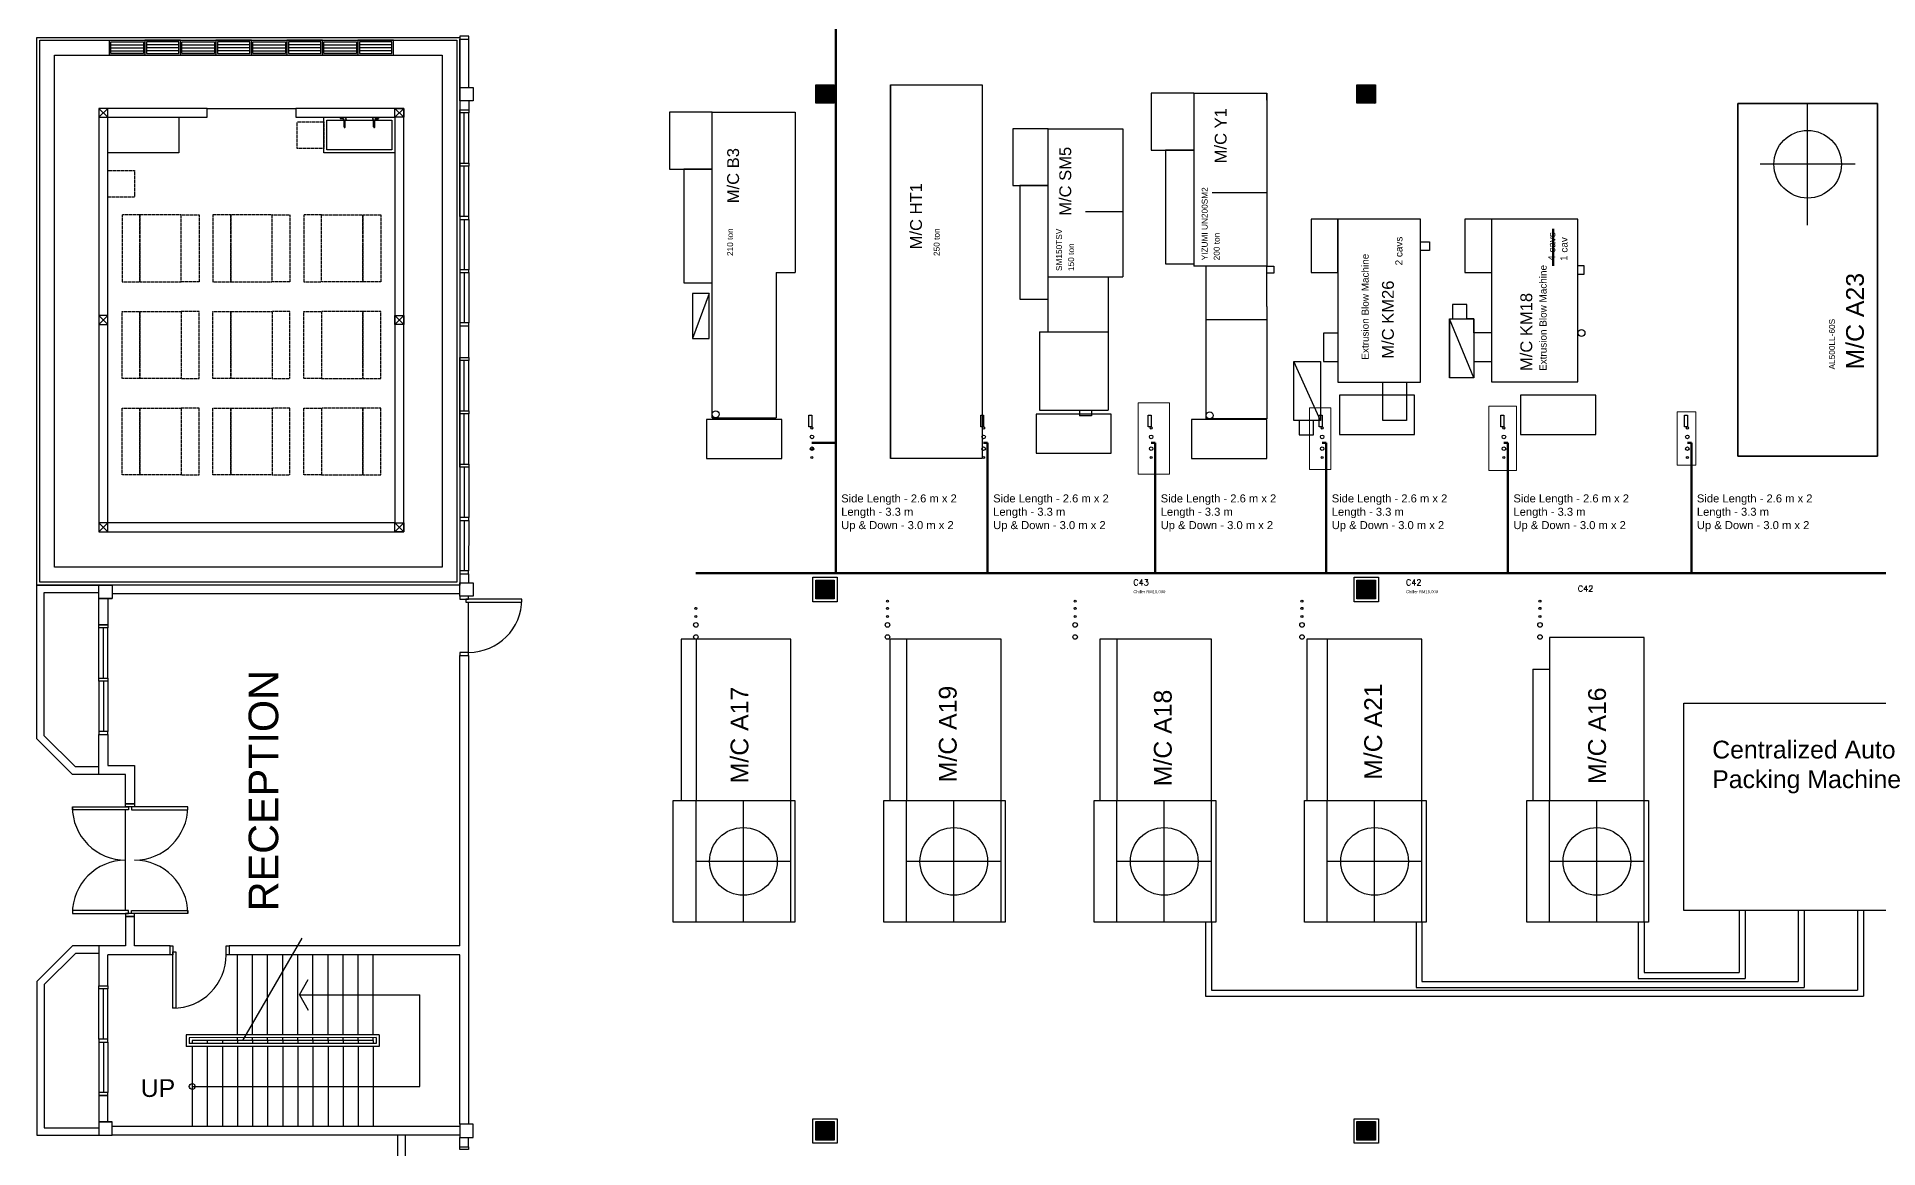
# Model space of a CAD drawing. Header units: millimetres. Extents: x -1052 to 3351, y 0 to 2015.
# Drawn here: x -779.2 to -319, y 1323.3 to 1600.9 of the extents above; entities that cross this region are included whole.
import ezdxf

# ---------------------------------------------------------------- set-up
doc = ezdxf.new("R2010")
doc.units = ezdxf.units.MM
doc.linetypes.add('HIDDEN', pattern=[0.375, 0.25, -0.125])
for name, color, linetype in [('11', 7, 'Continuous'), ('4', 9, 'Continuous'), ('5', 7, 'Continuous'), ('BOMBA', 10, 'Continuous'), ('COLUMN', 3, 'Continuous'), ('Glass', 9, 'Continuous'), ('Machine', 7, 'Continuous'), ('New Renovation', 7, 'Continuous'), ('TITLE', 7, 'Continuous'), ('WALL', 2, 'Continuous')]:
    doc.layers.add(name, color=color, linetype=linetype)
for name, color, linetype, lineweight in [('AM_0', 7, 'Continuous', 25), ('AM_6', 2, 'Continuous', 35), ('AM_8', 7, 'Continuous', 15), ('Layer 100', 2, 'Continuous', 100), ('Layer1', 50, 'Continuous', 25)]:
    doc.layers.add(name, color=color, linetype=linetype, lineweight=lineweight)
doc.styles.add('ROMANS', font='romans.shx')
doc.styles.get("Standard").update_dxf_attribs({"font": 'arial.ttf'})
pattern_1 = [(45, (-1475.29984, 7363.2448), (-0.1359721316, 0.1359721316), [])]
pattern_2 = [(45, (-1340.04346, 7363.24085), (-0.1359721316, 0.1359721316), [])]
pattern_3 = [(45, (-1340.03951, 7498.49723), (-0.1359721316, 0.1359721316), [])]
pattern_4 = [(45, (-1475.2959, 7498.50118), (-0.1359721316, 0.1359721316), [])]
pattern_5 = [(45, (-1475.29492, 7622.27925), (-0.1359721316, 0.1359721316), [])]
pattern_6 = [(45, (-1340.03854, 7622.2753), (-0.1359721316, 0.1359721316), [])]

# ---------------------------------------------------------------- blocks, each defined once
blk = doc.blocks.new('A$C40982C32')
at = {"layer": 'New Renovation'}
for p, q in [((125, 6000), (125, 5450)), ((175, 6000), (175, 5450)), ((225, 6000), (225, 5450)), ((1200, 6200), (1350, 6050)), ((1350, 6200), (1200, 6050)), ((4700, 6200), (4850, 6050)), ((4850, 6200), (4700, 6050)), ((8200, 6200), (8350, 6050)), ((8350, 6200), (8200, 6050)), ((1372, 5725), (1372, 5773)), ((1372, 5773), (1378, 5773)), ((1378, 5725), (1378, 5773)), ((1513, 5710), (1398, 5710)), ((1513, 5690), (1398, 5690)), ((125, 4850), (125, 5400)), ((175, 4850), (175, 5400)), ((225, 4850), (225, 5400)), ((1372, 5175), (1372, 5127)), ((1372, 5127), (1378, 5127)), ((1378, 5175), (1378, 5127)), ((1513, 5210), (1398, 5210)), ((1513, 5190), (1398, 5190)), ((125, 4800), (125, 4250)), ((175, 4800), (175, 4250)), ((225, 4800), (225, 4250)), ((1200, 2875), (1200, 4375)), ((125, 3650), (125, 4200)), ((175, 3650), (175, 4200)), ((225, 3650), (225, 4200)), ((125, 3600), (125, 3050)), ((175, 3600), (175, 3050)), ((225, 3600), (225, 3050)), ((125, 2450), (125, 3000)), ((175, 2450), (175, 3000)), ((225, 2450), (225, 3000)), ((125, 2400), (125, 1850)), ((175, 2400), (175, 1850)), ((225, 2400), (225, 1850)), ((125, 1250), (125, 1800)), ((175, 1250), (175, 1800)), ((225, 1250), (225, 1800)), ((1200, 1050), (1350, 1200)), ((1350, 1050), (1200, 1200)), ((4700, 1050), (4850, 1200)), ((4850, 1050), (4700, 1200)), ((8200, 1050), (8350, 1200)), ((8350, 1050), (8200, 1200))]:
    blk.add_line(p, q, dxfattribs=at)
for points in [[(9250, 0), (0, 0), (0, 7146), (9250, 7146)], [(9200, 50), (50, 50), (50, 7096), (9200, 7096)], [(8950, 300), (300, 300), (300, 6846), (8950, 6846)], [(50, 5425), (300, 5425), (300, 6025), (50, 6025)], [(75, 5450), (275, 5450), (275, 6000), (75, 6000)], [(1200, 6200), (1350, 6200), (1350, 6050), (1200, 6050)], [(1350, 2875), (1200, 2875), (1200, 1050), (8350, 1050), (8350, 6200), (1200, 6200), (1200, 4375), (1350, 4375), (1350, 6050), (8200, 6050), (8200, 1200), (1350, 1200)], [(1350, 6050), (1950, 6050), (1950, 4850), (1350, 4850)], [(1400, 6000), (1900, 6000), (1900, 4900), (1400, 4900)], [(4700, 6200), (4850, 6200), (4850, 6050), (4700, 6050)], [(8200, 6200), (8350, 6200), (8350, 6050), (8200, 6050)], [(50, 5425), (300, 5425), (300, 4825), (50, 4825)], [(75, 5400), (275, 5400), (275, 4850), (75, 4850)], [(50, 4225), (300, 4225), (300, 4825), (50, 4825)], [(75, 4250), (275, 4250), (275, 4800), (75, 4800)], [(50, 4225), (300, 4225), (300, 3625), (50, 3625)], [(75, 4200), (275, 4200), (275, 3650), (75, 3650)], [(50, 3025), (300, 3025), (300, 3625), (50, 3625)], [(75, 3050), (275, 3050), (275, 3600), (75, 3600)], [(50, 3025), (300, 3025), (300, 2425), (50, 2425)], [(75, 3000), (275, 3000), (275, 2450), (75, 2450)], [(50, 1825), (300, 1825), (300, 2425), (50, 2425)], [(75, 1850), (275, 1850), (275, 2400), (75, 2400)], [(1350, 2400), (1950, 2400), (1950, 1200), (1350, 1200)], [(50, 1825), (300, 1825), (300, 1225), (50, 1225)], [(75, 1800), (275, 1800), (275, 1250), (75, 1250)], [(1200, 1050), (1350, 1050), (1350, 1200), (1200, 1200)], [(4700, 1050), (4850, 1050), (4850, 1200), (4700, 1200)], [(8200, 1050), (8350, 1050), (8350, 1200), (8200, 1200)]]:
    blk.add_lwpolyline(points, close=True, dxfattribs=at)
at = {"layer": 'New Renovation', "linetype": 'HIDDEN', "ltscale": 2}
for points in [[(3000, 5810), (4130, 5810), (4130, 5510), (3000, 5510)], [(5760, 5810), (4630, 5810), (4630, 5510), (5760, 5510)], [(7390, 5810), (6260, 5810), (6260, 5510), (7390, 5510)], [(3000, 4810), (3000, 5510), (4130, 5510), (4130, 4810)], [(5760, 4810), (5760, 5510), (4630, 5510), (4630, 4810)], [(7390, 4810), (7390, 5510), (6260, 5510), (6260, 4810)], [(1425, 4850), (1875, 4850), (1875, 4400), (1425, 4400)], [(3000, 4510), (4130, 4510), (4130, 4810), (3000, 4810)], [(5760, 4510), (4630, 4510), (4630, 4810), (5760, 4810)], [(7390, 4510), (6260, 4510), (6260, 4810), (7390, 4810)], [(3000, 4275), (4130, 4275), (4130, 3975), (3000, 3975)], [(5760, 4275), (4630, 4275), (4630, 3975), (5760, 3975)], [(7390, 4275), (6260, 4275), (6260, 3975), (7390, 3975)], [(3000, 3975), (3000, 3275), (4130, 3275), (4130, 3975)], [(5760, 3975), (5760, 3275), (4630, 3275), (4630, 3975)], [(7390, 3975), (7390, 3275), (6260, 3275), (6260, 3975)], [(3000, 2975), (4130, 2975), (4130, 3275), (3000, 3275)], [(5760, 2975), (4630, 2975), (4630, 3275), (5760, 3275)], [(7390, 2975), (6260, 2975), (6260, 3275), (7390, 3275)], [(3000, 2740), (4130, 2740), (4130, 2440), (3000, 2440)], [(5760, 2740), (4630, 2740), (4630, 2440), (5760, 2440)], [(7390, 2740), (6260, 2740), (6260, 2440), (7390, 2440)], [(3000, 2440), (3000, 1740), (4130, 1740), (4130, 2440)], [(5760, 2440), (5760, 1740), (4630, 1740), (4630, 2440)], [(7390, 2440), (7390, 1740), (6260, 1740), (6260, 2440)], [(2250, 1650), (2700, 1650), (2700, 1200), (2250, 1200)], [(3000, 1440), (4130, 1440), (4130, 1740), (3000, 1740)], [(5760, 1440), (4630, 1440), (4630, 1740), (5760, 1740)], [(7390, 1440), (6260, 1440), (6260, 1740), (7390, 1740)]]:
    blk.add_lwpolyline(points, close=True, dxfattribs=at)
at = {"layer": 'New Renovation'}
for centre in [(1375, 5700), (1375, 5200)]:
    blk.add_circle(centre, 25, dxfattribs=at)
for centre in [(1513, 5700), (1513, 5200)]:
    blk.add_arc(centre, 10, 270, 90, dxfattribs=at)

msp = doc.modelspace()

# ---------------------------------------------------------------- hatches: boundary and pattern name
h = msp.add_hatch()
h.set_pattern_fill('_U', color=0, scale=0.192294, angle=45, style=0, pattern_type=0)
h.set_pattern_definition(pattern_5)
h.paths.add_polyline_path([(-579.8765, 1588.9416), (-584.5021, 1588.9416), (-584.5021, 1584.316), (-579.8765, 1584.316)])
h = msp.add_hatch()
h.set_pattern_fill('_U', color=0, scale=0.192294, angle=45, style=0, pattern_type=0)
h.set_pattern_definition(pattern_5)
h.paths.add_polyline_path([(-579.8765, 1588.9416), (-584.5021, 1588.9416), (-584.5021, 1584.316), (-579.8765, 1584.316)])
h = msp.add_hatch()
h.set_pattern_fill('_U', color=0, scale=0.192294, angle=45, style=0, pattern_type=0)
h.set_pattern_definition(pattern_6)
h.paths.add_polyline_path([(-444.6202, 1588.9376), (-449.2457, 1588.9376), (-449.2457, 1584.3121), (-444.6202, 1584.3121)])
h = msp.add_hatch()
h.set_pattern_fill('_U', color=0, scale=0.192294, angle=45, style=0, pattern_type=0)
h.set_pattern_definition(pattern_6)
h.paths.add_polyline_path([(-444.6202, 1588.9376), (-449.2457, 1588.9376), (-449.2457, 1584.3121), (-444.6202, 1584.3121)])
h = msp.add_hatch()
h.set_pattern_fill('_U', color=0, scale=0.192294, angle=45, style=0, pattern_type=0)
h.set_pattern_definition(pattern_4)
h.paths.add_polyline_path([(-579.8775, 1465.1635), (-584.503, 1465.1635), (-584.503, 1460.538), (-579.8775, 1460.538)])
h = msp.add_hatch()
h.set_pattern_fill('_U', color=0, scale=0.192294, angle=45, style=0, pattern_type=0)
h.set_pattern_definition(pattern_4)
h.paths.add_polyline_path([(-579.8775, 1465.1635), (-584.503, 1465.1635), (-584.503, 1460.538), (-579.8775, 1460.538)])
h = msp.add_hatch()
h.set_pattern_fill('_U', color=0, scale=0.192294, angle=45, style=0, pattern_type=0)
h.set_pattern_definition(pattern_3)
h.paths.add_polyline_path([(-444.6211, 1465.1595), (-449.2466, 1465.1595), (-449.2466, 1460.534), (-444.6211, 1460.534)])
h = msp.add_hatch()
h.set_pattern_fill('_U', color=0, scale=0.192294, angle=45, style=0, pattern_type=0)
h.set_pattern_definition(pattern_3)
h.paths.add_polyline_path([(-444.6211, 1465.1595), (-449.2466, 1465.1595), (-449.2466, 1460.534), (-444.6211, 1460.534)])
h = msp.add_hatch()
h.set_pattern_fill('_U', color=0, scale=0.192294, angle=45, style=0, pattern_type=0)
h.set_pattern_definition(pattern_1)
h.paths.add_polyline_path([(-579.8815, 1329.9071), (-584.507, 1329.9071), (-584.507, 1325.2816), (-579.8815, 1325.2816)])
h = msp.add_hatch()
h.set_pattern_fill('_U', color=0, scale=0.192294, angle=45, style=0, pattern_type=0)
h.set_pattern_definition(pattern_1)
h.paths.add_polyline_path([(-579.8815, 1329.9071), (-584.507, 1329.9071), (-584.507, 1325.2816), (-579.8815, 1325.2816)])
h = msp.add_hatch()
h.set_pattern_fill('_U', color=0, scale=0.192294, angle=45, style=0, pattern_type=0)
h.set_pattern_definition(pattern_2)
h.paths.add_polyline_path([(-444.6251, 1329.9032), (-449.2506, 1329.9032), (-449.2506, 1325.2776), (-444.6251, 1325.2776)])
h = msp.add_hatch()
h.set_pattern_fill('_U', color=0, scale=0.192294, angle=45, style=0, pattern_type=0)
h.set_pattern_definition(pattern_2)
h.paths.add_polyline_path([(-444.6251, 1329.9032), (-449.2506, 1329.9032), (-449.2506, 1325.2776), (-444.6251, 1325.2776)])

# ---------------------------------------------------------------- linework, layer by layer
at = {"color": 0}
for p, q in [((-490.0068, 1586.8306), (-500.6569, 1586.8306)), ((-500.6569, 1586.8306), (-500.6569, 1572.6305)), ((-490.0068, 1586.8306), (-471.8128, 1586.8306)), ((-471.8128, 1586.8306), (-471.8128, 1565.5304)), ((-610.3677, 1582.0973), (-621.0178, 1582.0973)), ((-621.0178, 1582.0973), (-621.0178, 1567.8971)), ((-610.3677, 1505.7715), (-610.3677, 1582.0973)), ((-610.3677, 1582.0973), (-589.6592, 1582.0973)), ((-589.6592, 1582.0973), (-589.6592, 1542.0114)), ((-526.3946, 1577.9556), (-535.2697, 1577.9556)), ((-535.2697, 1577.9556), (-535.2697, 1563.7554)), ((-500.6569, 1572.6305), (-490.0068, 1572.6305)), ((-490.0068, 1572.6305), (-497.1068, 1572.6305)), ((-497.1068, 1572.6305), (-497.1068, 1544.2302)), ((-621.0178, 1567.8971), (-610.3677, 1567.8971)), ((-610.3677, 1567.8971), (-617.4678, 1567.8971)), ((-617.4678, 1567.8971), (-617.4678, 1539.4968)), ((-471.8128, 1565.5304), (-471.8128, 1543.6385)), ((-535.2697, 1563.7554), (-526.3946, 1563.7554)), ((-526.3946, 1563.7554), (-533.4946, 1563.7554)), ((-533.4946, 1563.7554), (-533.4946, 1535.3551)), ((-471.8128, 1561.9804), (-485.4663, 1561.9804)), ((-433.3541, 1555.3661), (-454.0626, 1555.3661)), ((-454.0626, 1555.3661), (-454.0626, 1514.6886)), ((-433.3541, 1514.6886), (-433.3541, 1555.3661)), ((-415.6039, 1555.3771), (-422.2602, 1555.3771)), ((-422.2602, 1555.3771), (-422.2602, 1542.0644)), ((-394.0079, 1555.3771), (-415.6039, 1555.3771)), ((-415.6039, 1555.3771), (-415.6039, 1514.6996)), ((-394.0079, 1514.6996), (-394.0079, 1555.3771)), ((-594.3926, 1542.0114), (-589.6592, 1542.0114)), ((-594.3926, 1542.0114), (-594.3926, 1505.7715)), ((-497.1068, 1544.2302), (-490.0068, 1544.2302)), ((-471.8128, 1543.6385), (-490.0068, 1543.6385)), ((-471.8128, 1533.5801), (-471.8128, 1543.6385)), ((-422.2602, 1542.0644), (-415.6039, 1542.0644)), ((-392.5052, 1543.7078), (-394.0079, 1543.7078)), ((-392.5052, 1541.62), (-392.5052, 1543.7078)), ((-617.4678, 1539.4968), (-610.3677, 1539.4968)), ((-394.0079, 1541.62), (-392.5052, 1541.62)), ((-533.4946, 1535.3551), (-526.3946, 1535.3551)), ((-471.8128, 1533.5801), (-471.8128, 1505.4757)), ((-486.9005, 1530.3259), (-471.8128, 1530.3259)), ((-454.0626, 1526.9303), (-457.6127, 1526.9303)), ((-457.6127, 1526.9303), (-457.6127, 1519.8303)), ((-415.6039, 1526.9413), (-420.0415, 1526.9413)), ((-420.0415, 1526.9413), (-420.0415, 1516.2912)), ((-454.0626, 1514.6886), (-433.3541, 1514.6886)), ((-415.6039, 1514.6996), (-394.0079, 1514.6996)), ((-610.3677, 1505.7715), (-594.3926, 1505.7715)), ((-471.8128, 1505.4757), (-486.9005, 1505.4757)), ((-405.3366, 1442.9715), (-401.1209, 1442.9715))]:
    msp.add_line(p, q, dxfattribs=at)
for p, q in [((-490.0068, 1586.8306), (-490.0068, 1543.6385)), ((-471.8128, 1585.104), (-471.8128, 1586.8306)), ((-526.3946, 1577.9556), (-507.7569, 1577.9556)), ((-526.3946, 1527.2196), (-526.3946, 1577.9556)), ((-507.7569, 1577.9556), (-507.7569, 1540.976)), ((-517.0757, 1557.247), (-507.7569, 1557.247)), ((-486.9005, 1505.4757), (-486.9005, 1543.6385)), ((-526.3946, 1540.976), (-507.7569, 1540.976)), ((-511.4548, 1540.976), (-511.4548, 1507.6944)), ((-611.1418, 1536.8343), (-615.2836, 1525.5186)), ((-421.8165, 1534.0414), (-425.3665, 1534.0414)), ((-425.3665, 1534.0414), (-425.3665, 1530.4913)), ((-421.8165, 1530.4913), (-421.8165, 1534.0414)), ((-420.0415, 1515.6995), (-426.1061, 1530.4913)), ((-426.1061, 1530.4913), (-426.1061, 1515.6995)), ((-420.0415, 1530.4913), (-421.8165, 1530.4913)), ((-420.0415, 1526.9413), (-420.0415, 1530.4913)), ((-528.6133, 1527.2196), (-511.4548, 1527.2196)), ((-528.6133, 1527.2196), (-528.6133, 1507.6944)), ((-458.3523, 1505.0384), (-465.0086, 1519.8303)), ((-457.6127, 1519.8303), (-454.0626, 1519.8303)), ((-420.0415, 1519.8412), (-415.6039, 1519.8412)), ((-442.8209, 1505.0739), (-442.8209, 1514.6886)), ((-436.9041, 1514.6886), (-436.9041, 1505.0739)), ((-528.6133, 1507.6944), (-511.4548, 1507.6944)), ((-518.5549, 1507.6944), (-518.5549, 1506.2152)), ((-515.5965, 1506.2152), (-518.5549, 1506.2152)), ((-515.5965, 1507.6944), (-515.5965, 1506.2152)), ((-463.6773, 1505.0384), (-463.6773, 1501.4884)), ((-460.1273, 1501.4884), (-460.1273, 1505.0384)), ((-436.9041, 1505.0739), (-442.8209, 1505.0739)), ((-463.6773, 1501.4884), (-460.1273, 1501.4884)), ((-590.752, 1450.4231), (-618.1169, 1450.4239)), ((-618.1169, 1450.4238), (-618.1169, 1410.1162)), ((-614.4189, 1450.4238), (-614.4189, 1410.1162)), ((-590.752, 1410.1162), (-590.752, 1450.4231)), ((-538.1671, 1450.4239), (-565.9757, 1450.4239)), ((-565.9757, 1450.4239), (-565.9757, 1410.1162)), ((-561.834, 1450.4239), (-561.834, 1410.1162)), ((-538.1671, 1410.1162), (-538.1671, 1450.4239)), ((-485.5822, 1450.4239), (-513.5387, 1450.4239)), ((-513.5387, 1450.4239), (-513.5387, 1410.1162)), ((-509.2491, 1450.4239), (-509.2491, 1410.1162)), ((-485.5822, 1379.719), (-485.5822, 1450.4239)), ((-432.9973, 1450.4239), (-461.7674, 1450.4239)), ((-461.7674, 1450.4239), (-461.7674, 1410.1162)), ((-456.6642, 1450.4239), (-456.6642, 1410.1162)), ((-432.9973, 1379.719), (-432.9973, 1450.4239)), ((-401.1209, 1450.8684), (-401.1209, 1410.1162)), ((-377.454, 1450.8676), (-401.1209, 1450.8684)), ((-377.454, 1410.1162), (-377.454, 1450.8676)), ((-405.3366, 1442.9715), (-405.3366, 1410.1162)), ((-353.7454, 1382.6774), (-353.7454, 1367.146)), ((-352.2663, 1382.6774), (-352.2663, 1365.6668)), ((-338.9536, 1382.6774), (-338.9536, 1364.9272)), ((-337.4744, 1382.6774), (-337.4744, 1363.448)), ((-324.1618, 1382.6774), (-324.1618, 1362.7084)), ((-322.6826, 1382.6774), (-322.6826, 1361.2292)), ((-487.0614, 1379.719), (-487.0614, 1361.2292)), ((-485.5822, 1379.719), (-485.5822, 1362.7084)), ((-434.4765, 1379.719), (-434.4765, 1363.448)), ((-432.9973, 1379.719), (-432.9973, 1364.9272)), ((-378.9332, 1379.719), (-378.9332, 1365.6668)), ((-377.454, 1379.719), (-377.454, 1367.146)), ((-377.454, 1367.146), (-353.7454, 1367.146)), ((-485.5822, 1362.7084), (-324.1618, 1362.7084)), ((-434.4765, 1363.448), (-337.4744, 1363.448)), ((-432.9973, 1364.9272), (-338.9536, 1364.9272)), ((-378.9332, 1365.6668), (-352.2663, 1365.6668)), ((-487.0614, 1361.2292), (-322.6826, 1361.2292))]:
    msp.add_line(p, q)
at = {"color": 2}
for p, q in [((-336.6097, 1553.9041), (-336.6097, 1584.3012)), ((-324.7762, 1569.1027), (-348.4431, 1569.1027)), ((-620.1138, 1379.719), (-620.1138, 1410.1162)), ((-620.1138, 1410.1162), (-589.7166, 1410.1162)), ((-614.4189, 1379.719), (-614.4189, 1410.1162)), ((-602.5855, 1379.719), (-602.5855, 1410.1162)), ((-590.752, 1379.719), (-590.752, 1410.1162)), ((-589.7166, 1410.1162), (-589.7166, 1379.719)), ((-567.5289, 1379.719), (-567.5289, 1410.1162)), ((-567.5289, 1410.1162), (-537.1317, 1410.1162)), ((-561.834, 1379.719), (-561.834, 1410.1162)), ((-550.0006, 1379.719), (-550.0006, 1410.1162)), ((-538.1671, 1379.719), (-538.1671, 1410.1162)), ((-537.1317, 1410.1162), (-537.1317, 1379.719)), ((-514.944, 1379.719), (-514.944, 1410.1162)), ((-514.944, 1410.1162), (-484.5468, 1410.1162)), ((-509.2491, 1379.719), (-509.2491, 1410.1162)), ((-497.4156, 1379.719), (-497.4156, 1410.1162)), ((-485.5822, 1379.719), (-485.5822, 1410.1162)), ((-484.5468, 1410.1162), (-484.5468, 1379.719)), ((-462.359, 1379.719), (-462.359, 1410.1162)), ((-462.359, 1410.1162), (-431.9619, 1410.1162)), ((-456.6642, 1379.719), (-456.6642, 1410.1162)), ((-444.8307, 1379.719), (-444.8307, 1410.1162)), ((-432.9973, 1379.719), (-432.9973, 1410.1162)), ((-431.9619, 1410.1162), (-431.9619, 1379.719)), ((-406.8158, 1379.719), (-406.8158, 1410.1162)), ((-406.8158, 1410.1162), (-376.4186, 1410.1162)), ((-401.1209, 1379.719), (-401.1209, 1410.1162)), ((-389.2875, 1379.719), (-389.2875, 1410.1162)), ((-377.454, 1379.719), (-377.454, 1410.1162)), ((-376.4186, 1410.1162), (-376.4186, 1379.719)), ((-590.752, 1394.9176), (-614.4189, 1394.9176)), ((-538.1671, 1394.9176), (-561.834, 1394.9176)), ((-485.5822, 1394.9176), (-509.2491, 1394.9176)), ((-432.9973, 1394.9176), (-456.6642, 1394.9176)), ((-377.454, 1394.9176), (-401.1209, 1394.9176)), ((-614.4189, 1379.719), (-620.1138, 1379.719)), ((-589.7166, 1379.719), (-614.4189, 1379.719)), ((-561.834, 1379.719), (-567.5289, 1379.719)), ((-538.1671, 1379.719), (-561.834, 1379.719)), ((-537.1317, 1379.719), (-538.1671, 1379.719)), ((-509.2491, 1379.719), (-514.944, 1379.719)), ((-485.5822, 1379.719), (-509.2491, 1379.719)), ((-484.5468, 1379.719), (-485.5822, 1379.719)), ((-456.6642, 1379.719), (-462.359, 1379.719)), ((-432.9973, 1379.719), (-456.6642, 1379.719)), ((-431.9619, 1379.719), (-432.9973, 1379.719)), ((-401.1209, 1379.719), (-406.8158, 1379.719)), ((-377.454, 1379.719), (-401.1209, 1379.719)), ((-376.4186, 1379.719), (-377.454, 1379.719))]:
    msp.add_line(p, q, dxfattribs=at)
for points in [[(-565.8074, 1588.9416), (-542.88, 1588.9416), (-542.88, 1495.5756), (-565.8074, 1495.5756)], [(-454.0626, 1555.3661), (-460.719, 1555.3661), (-460.719, 1542.0535), (-454.0626, 1542.0535)], [(-433.3541, 1549.7405), (-431.1353, 1549.7405), (-431.1353, 1547.5218), (-433.3541, 1547.5218)], [(-471.8128, 1543.6385), (-470.0378, 1543.6385), (-470.0378, 1541.8635), (-471.8128, 1541.8635)], [(-611.1418, 1536.8343), (-615.2836, 1536.8343), (-615.2836, 1525.5186), (-611.1418, 1525.5186)], [(-420.0415, 1515.6995), (-426.1061, 1515.6995), (-426.1061, 1530.4913), (-420.0415, 1530.4913)], [(-465.0086, 1519.8303), (-458.3523, 1519.8303), (-458.3523, 1505.0384), (-465.0086, 1505.0384)], [(-592.9873, 1505.3277), (-611.7729, 1505.3277), (-611.7729, 1495.5651), (-592.9873, 1495.5651)], [(-510.6413, 1506.659), (-529.4269, 1506.659), (-529.4269, 1496.8964), (-510.6413, 1496.8964)], [(-471.8128, 1505.3277), (-490.5984, 1505.3277), (-490.5984, 1495.5651), (-471.8128, 1495.5651)], [(-367.5462, 1434.4487), (-308.3789, 1434.4487), (-308.3789, 1382.6774), (-367.5462, 1382.6774)]]:
    msp.add_lwpolyline(points, close=True)
at = {"color": 0}
for centre, radius in [((-336.6097, 1569.1027), 8.4566), ((-393.1259, 1526.9396), 0.8679), ((-609.4998, 1506.6394), 0.8679), ((-486.0326, 1506.3435), 0.8679), ((-602.5855, 1394.9176), 8.4566), ((-550.0006, 1394.9176), 8.4566), ((-497.4156, 1394.9176), 8.4566), ((-444.8307, 1394.9176), 8.4566), ((-389.2875, 1394.9176), 8.4566)]:
    msp.add_circle(centre, radius, dxfattribs=at)
at = {"color": 3}
for centre, radius in [((-585.4583, 1500.9789), 0.4475), ((-585.4583, 1503.1977), 0.2515), ((-542.5472, 1500.9789), 0.4475), ((-542.5472, 1503.1977), 0.2515), ((-500.6864, 1500.9789), 0.4475), ((-500.6864, 1503.1977), 0.2515), ((-457.9381, 1500.9789), 0.4475), ((-457.9381, 1503.1977), 0.2515), ((-412.5272, 1500.9789), 0.4475), ((-412.5272, 1503.1977), 0.2515), ((-366.6726, 1500.9789), 0.4475), ((-366.6726, 1503.1977), 0.2515), ((-585.4583, 1498.0206), 0.4475), ((-585.4583, 1495.8018), 0.2515), ((-542.5472, 1498.0206), 0.4475), ((-542.5472, 1495.8018), 0.2515), ((-500.6864, 1498.0206), 0.4475), ((-500.6864, 1495.8018), 0.2515), ((-457.9381, 1498.0206), 0.4475), ((-457.9381, 1495.8018), 0.2515), ((-412.5272, 1498.0206), 0.4475), ((-412.5272, 1495.8018), 0.2515), ((-366.6726, 1498.0206), 0.4475), ((-366.6726, 1495.8018), 0.2515), ((-566.5851, 1459.9585), 0.2515), ((-519.6921, 1459.9585), 0.2515), ((-462.9921, 1459.9586), 0.2515), ((-403.5071, 1459.9586), 0.2515), ((-614.4618, 1453.999), 0.5658), ((-614.4618, 1458.1405), 0.2515), ((-614.4618, 1456.1313), 0.2515), ((-566.5851, 1453.999), 0.5658), ((-566.5851, 1458.1405), 0.2515), ((-566.5851, 1456.1313), 0.2515), ((-519.6921, 1453.999), 0.5658), ((-519.6921, 1458.1405), 0.2515), ((-519.6921, 1456.1313), 0.2515), ((-462.9921, 1453.9992), 0.5658), ((-462.9921, 1458.1406), 0.2515), ((-462.9921, 1456.1314), 0.2515), ((-403.5071, 1453.9992), 0.5658), ((-403.5071, 1458.1406), 0.2515), ((-403.5071, 1456.1314), 0.2515), ((-614.4618, 1450.9896), 0.5658), ((-566.5851, 1450.9896), 0.5658), ((-519.6921, 1450.9896), 0.5658), ((-519.6921, 1450.9896), 0.5658), ((-462.9921, 1450.9897), 0.5658), ((-462.9921, 1450.9897), 0.5658), ((-403.5071, 1450.9897), 0.5658)]:
    msp.add_circle(centre, radius, dxfattribs=at)
at = {"layer": '11'}
for p, q in [((-673.4675, 1569.371), (-673.4671, 1581.944)), ((-671.2487, 1569.3709), (-671.2483, 1581.944)), ((-673.4679, 1556.0583), (-673.4675, 1568.6314)), ((-671.2491, 1556.0583), (-671.2487, 1568.6313)), ((-673.4679, 1555.3187), (-673.4682, 1542.7457)), ((-671.2491, 1555.3187), (-671.2495, 1542.7456)), ((-673.4683, 1542.0061), (-673.4686, 1529.4331)), ((-671.2495, 1542.006), (-671.2499, 1529.433)), ((-673.4693, 1507.4809), (-673.4689, 1520.0539)), ((-671.2505, 1507.4808), (-671.2501, 1520.0539)), ((-673.4697, 1494.1682), (-673.4693, 1506.7413)), ((-671.2509, 1494.1682), (-671.2505, 1506.7412)), ((-673.4697, 1493.4286), (-673.4701, 1480.8556)), ((-671.2509, 1493.4286), (-671.2513, 1480.8555)), ((-673.4701, 1480.116), (-673.4704, 1467.543)), ((-671.2513, 1480.1159), (-671.2517, 1467.5429)), ((-763.6421, 1440.6831), (-763.6418, 1453.2561)), ((-761.4234, 1440.683), (-761.423, 1453.2561)), ((-763.6422, 1439.9435), (-763.6425, 1427.3705)), ((-761.4234, 1439.9434), (-761.4238, 1427.3704)), ((-763.6448, 1350.5122), (-763.6444, 1363.0852)), ((-761.426, 1350.5121), (-761.4256, 1363.0852)), ((-713.5656, 1361.5956), (-683.4494, 1361.5956)), ((-713.5656, 1361.5956), (-683.4494, 1361.5956)), ((-683.4494, 1338.6854), (-683.4494, 1361.5956)), ((-683.4494, 1338.6854), (-683.4494, 1361.5956)), ((-763.6448, 1349.7726), (-763.6452, 1337.1995)), ((-761.426, 1349.7725), (-761.4264, 1337.1995)), ((-693.6062, 1351.6229), (-741.8269, 1351.6215)), ((-741.8268, 1351.6215), (-741.8269, 1348.6626)), ((-693.6062, 1348.6611), (-741.8269, 1348.6626)), ((-694.3458, 1350.8833), (-741.0873, 1350.8819)), ((-741.0872, 1350.8819), (-741.0873, 1349.4021)), ((-694.3458, 1349.4008), (-741.0873, 1349.4021)), ((-694.3458, 1350.8833), (-694.3458, 1349.4008)), ((-694.3458, 1350.8833), (-694.3458, 1349.4008)), ((-693.6062, 1351.6229), (-693.6062, 1348.6611)), ((-693.6062, 1351.6229), (-693.6062, 1348.6611)), ((-740.348, 1338.6854), (-683.4494, 1338.6854))]:
    msp.add_line(p, q, dxfattribs=at)
at = {"layer": '4'}
for p, q in [((-727.6674, 1350.1412), (-712.8756, 1375.7614)), ((-727.6674, 1350.1412), (-712.8756, 1375.7614)), ((-689.006, 1326.4881), (-689.012, 1121.3547)), ((-687.157, 1326.488), (-687.1629, 1123.2036))]:
    msp.add_line(p, q, dxfattribs=at)
for points in [[(-673.4665, 1601.0548), (-673.4666, 1600.3152), (-671.2478, 1600.3152), (-671.2478, 1601.0548)], [(-673.4671, 1581.944), (-673.4671, 1582.6836), (-671.2483, 1582.6835), (-671.2483, 1581.944)], [(-673.4675, 1568.6314), (-673.4675, 1569.371), (-671.2487, 1569.3709), (-671.2487, 1568.6313)], [(-673.4679, 1556.0583), (-673.4679, 1555.3187), (-671.2491, 1555.3187), (-671.2491, 1556.0583)], [(-673.4682, 1542.7457), (-673.4683, 1542.0061), (-671.2495, 1542.006), (-671.2495, 1542.7456)], [(-673.4686, 1529.4331), (-673.4687, 1528.6935), (-671.2499, 1528.6934), (-671.2499, 1529.433)], [(-673.4689, 1520.0539), (-673.4689, 1520.7935), (-671.2501, 1520.7934), (-671.2501, 1520.0539)], [(-673.4693, 1506.7413), (-673.4693, 1507.4809), (-671.2505, 1507.4808), (-671.2505, 1506.7412)], [(-673.4697, 1493.4286), (-673.4697, 1494.1682), (-671.2509, 1494.1682), (-671.2509, 1493.4286)], [(-673.4701, 1480.8556), (-673.4701, 1480.116), (-671.2513, 1480.1159), (-671.2513, 1480.8555)], [(-673.4704, 1467.543), (-673.4705, 1466.8034), (-671.2517, 1466.8033), (-671.2517, 1467.5429)], [(-671.2519, 1460.4497), (-671.2519, 1461.1893), (-673.4706, 1461.1893), (-673.4707, 1460.4497)], [(-671.2519, 1460.4497), (-671.2519, 1461.1893), (-673.4706, 1461.1893), (-673.4707, 1460.4497)], [(-763.6418, 1453.2561), (-763.6418, 1453.9957), (-761.423, 1453.9957), (-761.423, 1453.2561)], [(-673.471, 1447.1371), (-673.4711, 1446.3975), (-671.2523, 1446.3974), (-671.2523, 1447.137)], [(-673.471, 1447.1371), (-673.4711, 1446.3975), (-671.2523, 1446.3974), (-671.2523, 1447.137)], [(-763.6422, 1439.9435), (-763.6421, 1440.6831), (-761.4234, 1440.683), (-761.4234, 1439.9434)], [(-763.6425, 1427.3705), (-763.6426, 1426.6309), (-761.4238, 1426.6308), (-761.4238, 1427.3704)], [(-756.9868, 1408.5403), (-756.9867, 1409.2799), (-754.768, 1409.2798), (-754.768, 1408.5402)], [(-756.9875, 1381.915), (-756.9876, 1381.1754), (-754.7688, 1381.1754), (-754.7688, 1381.9149)], [(-745.1543, 1371.5757), (-745.8939, 1371.5757), (-745.8939, 1373.7945), (-745.1543, 1373.7945)], [(-731.8417, 1373.7949), (-731.1021, 1373.7949), (-731.102, 1371.5761), (-731.8416, 1371.5761)], [(-763.6444, 1363.0852), (-763.6444, 1363.8248), (-761.4256, 1363.8247), (-761.4256, 1363.0852)], [(-763.6448, 1350.5122), (-763.6448, 1349.7726), (-761.426, 1349.7725), (-761.426, 1350.5121)], [(-763.6452, 1337.1995), (-763.6452, 1336.4599), (-761.4264, 1336.4599), (-761.4264, 1337.1995)], [(-673.4747, 1322.9074), (-673.4746, 1323.647), (-671.2559, 1323.647), (-671.2559, 1322.9074)]]:
    msp.add_lwpolyline(points, close=True, dxfattribs=at)
for points in [[(-763.6429, 1416.6612), (-770.2992, 1416.6614), (-779.174, 1425.5367), (-779.1729, 1463.9659), (-763.6415, 1463.9654)], [(-763.6428, 1418.5102), (-769.5332, 1418.5103), (-777.325, 1426.3025), (-777.324, 1462.1168), (-763.6415, 1462.1164)], [(-763.6441, 1373.7945), (-770.3004, 1373.7947), (-779.1758, 1364.9199), (-779.1769, 1326.4907), (-763.6455, 1326.4903)], [(-763.6442, 1371.9455), (-769.5346, 1371.9457), (-777.3268, 1364.1539), (-777.3279, 1328.3396), (-763.6454, 1328.3392)]]:
    msp.add_lwpolyline(points, dxfattribs=at)
at = {"layer": '5'}
for p, q in [((-756.9875, 1382.6546), (-756.9868, 1407.8007)), ((-729.032, 1351.6215), (-729.0326, 1371.5756)), ((-725.2601, 1351.6215), (-725.2607, 1371.5756)), ((-725.2601, 1351.6215), (-725.2607, 1371.5756)), ((-721.4882, 1351.6215), (-721.4887, 1371.5756)), ((-721.4882, 1351.6215), (-721.4887, 1371.5756)), ((-717.7162, 1351.6215), (-717.7168, 1371.5756)), ((-717.7162, 1351.6215), (-717.7168, 1371.5756)), ((-713.9443, 1351.6215), (-713.9449, 1371.5756)), ((-713.9443, 1351.6215), (-713.9449, 1371.5756)), ((-710.1724, 1351.6215), (-710.173, 1371.5756)), ((-710.1724, 1351.6215), (-710.173, 1371.5756)), ((-706.4005, 1351.6215), (-706.4011, 1371.5756)), ((-706.4005, 1351.6215), (-706.4011, 1371.5756)), ((-702.6286, 1351.6215), (-702.6292, 1371.5756)), ((-702.6286, 1351.6215), (-702.6292, 1371.5756)), ((-698.8567, 1351.6215), (-698.8573, 1371.5756)), ((-698.8567, 1351.6215), (-698.8573, 1371.5756)), ((-695.0848, 1351.6215), (-695.0853, 1371.5756)), ((-740.3477, 1348.6626), (-740.3483, 1328.7084)), ((-695.0847, 1350.1404), (-740.3477, 1350.1417)), ((-740.3477, 1350.1417), (-740.3477, 1349.4022)), ((-736.5758, 1348.6626), (-736.5764, 1328.7084)), ((-736.5758, 1350.1417), (-736.5758, 1349.4022)), ((-732.8039, 1348.6626), (-732.8045, 1328.7084)), ((-732.8039, 1350.1417), (-732.8039, 1349.4022)), ((-729.032, 1348.6626), (-729.0326, 1328.7084)), ((-729.0319, 1350.1423), (-729.032, 1350.8819)), ((-729.0319, 1350.1417), (-729.032, 1349.4022)), ((-725.2601, 1348.6626), (-725.2607, 1328.7084)), ((-725.2601, 1348.6626), (-725.2607, 1328.7084)), ((-725.26, 1350.1423), (-725.26, 1350.8819)), ((-725.26, 1350.1423), (-725.26, 1350.8819)), ((-725.26, 1350.1417), (-725.26, 1349.4022)), ((-725.26, 1350.1417), (-725.26, 1349.4022)), ((-721.4882, 1348.6626), (-721.4887, 1328.7084)), ((-721.4882, 1348.6626), (-721.4887, 1328.7084)), ((-721.4881, 1350.1423), (-721.4881, 1350.8819)), ((-721.4881, 1350.1423), (-721.4881, 1350.8819)), ((-721.4881, 1350.1417), (-721.4881, 1349.4022)), ((-721.4881, 1350.1417), (-721.4881, 1349.4022)), ((-717.7162, 1348.6626), (-717.7168, 1328.7084)), ((-717.7162, 1348.6626), (-717.7168, 1328.7084)), ((-717.7162, 1350.1423), (-717.7162, 1350.8819)), ((-717.7162, 1350.1423), (-717.7162, 1350.8819)), ((-717.7162, 1350.1417), (-717.7162, 1349.4022)), ((-717.7162, 1350.1417), (-717.7162, 1349.4022)), ((-713.9443, 1348.6626), (-713.9449, 1328.7084)), ((-713.9443, 1348.6626), (-713.9449, 1328.7084)), ((-713.9443, 1350.1423), (-713.9443, 1350.8819)), ((-713.9443, 1350.1423), (-713.9443, 1350.8819)), ((-713.9443, 1350.1417), (-713.9443, 1349.4022)), ((-713.9443, 1350.1417), (-713.9443, 1349.4022)), ((-710.1724, 1348.6626), (-710.173, 1328.7084)), ((-710.1724, 1350.1423), (-710.1724, 1350.8819)), ((-710.1724, 1350.1423), (-710.1724, 1350.8819)), ((-710.1724, 1350.1417), (-710.1724, 1349.4022)), ((-710.1724, 1350.1417), (-710.1724, 1349.4022)), ((-706.4005, 1348.6626), (-706.4011, 1328.7084)), ((-706.4005, 1350.1423), (-706.4005, 1350.8819)), ((-706.4005, 1350.1423), (-706.4005, 1350.8819)), ((-706.4005, 1350.1417), (-706.4005, 1349.4022)), ((-706.4005, 1350.1417), (-706.4005, 1349.4022)), ((-702.6286, 1348.6626), (-702.6292, 1328.7084)), ((-702.6285, 1350.1423), (-702.6286, 1350.8819)), ((-702.6285, 1350.1423), (-702.6286, 1350.8819)), ((-702.6285, 1350.1417), (-702.6286, 1349.4022)), ((-702.6285, 1350.1417), (-702.6286, 1349.4022)), ((-698.8567, 1348.6626), (-698.8573, 1328.7084)), ((-698.8566, 1350.1423), (-698.8567, 1350.8819)), ((-698.8566, 1350.1423), (-698.8567, 1350.8819)), ((-698.8566, 1350.1417), (-698.8567, 1349.4022)), ((-698.8566, 1350.1417), (-698.8567, 1349.4022)), ((-695.0848, 1348.6626), (-695.0853, 1328.7084)), ((-695.0847, 1350.1423), (-695.0847, 1350.8819)), ((-695.0847, 1350.1417), (-695.0847, 1349.4022))]:
    msp.add_line(p, q, dxfattribs=at)
for points in [[(-756.2472, 1408.5403), (-756.2472, 1407.8007), (-770.2789, 1407.8011), (-770.2788, 1408.5407)], [(-755.5076, 1408.5402), (-755.5076, 1407.8006), (-741.4759, 1407.8002), (-741.4759, 1408.5398)], [(-756.248, 1381.915), (-756.2479, 1382.6546), (-770.2796, 1382.655), (-770.2796, 1381.9154)], [(-755.5084, 1381.915), (-755.5083, 1382.6546), (-741.4767, 1382.6541), (-741.4767, 1381.9146)]]:
    msp.add_lwpolyline(points, close=True, dxfattribs=at)
for centre, start, end in [((-756.9868, 1408.5403), 179.998327, 269.998327), ((-754.768, 1408.5402), 269.998327, 359.998327), ((-756.9875, 1381.915), 89.998327, 179.998327), ((-754.7688, 1381.9149), 359.998327, 89.998327)]:
    msp.add_arc(centre, 13.3126, start, end, dxfattribs=at)
at = {"layer": 'AM_0'}
for p, q in [((-582.1893, 1588.9416), (-582.1893, 1584.316)), ((-584.5021, 1586.6288), (-579.8765, 1586.6288))]:
    msp.add_line(p, q, dxfattribs=at)
for points in [[(-584.5021, 1588.9416), (-579.8765, 1588.9416), (-579.8765, 1584.316), (-584.5021, 1584.316)], [(-584.5021, 1588.9416), (-579.8765, 1588.9416), (-579.8765, 1584.316), (-584.5021, 1584.316)], [(-449.2457, 1588.9376), (-444.6202, 1588.9376), (-444.6202, 1584.3121), (-449.2457, 1584.3121)], [(-449.2457, 1588.9376), (-444.6202, 1588.9376), (-444.6202, 1584.3121), (-449.2457, 1584.3121)], [(-586.1979, 1506.4075), (-585.4583, 1506.4075), (-585.4583, 1503.4492), (-586.1979, 1503.4492)], [(-543.2868, 1506.4075), (-542.5472, 1506.4075), (-542.5472, 1503.4492), (-543.2868, 1503.4492)], [(-501.426, 1506.4075), (-500.6864, 1506.4075), (-500.6864, 1503.4492), (-501.426, 1503.4492)], [(-458.6777, 1506.4075), (-457.9381, 1506.4075), (-457.9381, 1503.4492), (-458.6777, 1503.4492)], [(-413.2668, 1506.4075), (-412.5272, 1506.4075), (-412.5272, 1503.4492), (-413.2668, 1503.4492)], [(-367.4122, 1506.4075), (-366.6726, 1506.4075), (-366.6726, 1503.4492), (-367.4122, 1503.4492)], [(-585.2374, 1465.8978), (-579.1432, 1465.8978), (-579.1432, 1459.8036), (-585.2374, 1459.8036)], [(-584.503, 1465.1635), (-579.8775, 1465.1635), (-579.8775, 1460.538), (-584.503, 1460.538)], [(-584.503, 1465.1635), (-579.8775, 1465.1635), (-579.8775, 1460.538), (-584.503, 1460.538)], [(-449.981, 1465.8939), (-443.8868, 1465.8939), (-443.8868, 1459.7997), (-449.981, 1459.7997)], [(-449.2466, 1465.1595), (-444.6211, 1465.1595), (-444.6211, 1460.534), (-449.2466, 1460.534)], [(-449.2466, 1465.1595), (-444.6211, 1465.1595), (-444.6211, 1460.534), (-449.2466, 1460.534)], [(-585.2413, 1330.6415), (-579.1471, 1330.6415), (-579.1471, 1324.5472), (-585.2413, 1324.5472)], [(-449.985, 1330.6375), (-443.8907, 1330.6375), (-443.8907, 1324.5433), (-449.985, 1324.5433)], [(-584.507, 1329.9071), (-579.8815, 1329.9071), (-579.8815, 1325.2816), (-584.507, 1325.2816)], [(-584.507, 1329.9071), (-579.8815, 1329.9071), (-579.8815, 1325.2816), (-584.507, 1325.2816)], [(-449.2506, 1329.9032), (-444.6251, 1329.9032), (-444.6251, 1325.2776), (-449.2506, 1325.2776)], [(-449.2506, 1329.9032), (-444.6251, 1329.9032), (-444.6251, 1325.2776), (-449.2506, 1325.2776)]]:
    msp.add_lwpolyline(points, close=True, dxfattribs=at)
msp.add_circle((-585.4583, 1498.0206), 0.2431, dxfattribs=at)
at = {"layer": 'AM_6'}
for p, q in [((-565.8074, 1588.9416), (-565.8074, 1495.5756)), ((-354.064, 1584.3012), (-319.1553, 1584.3012)), ((-354.064, 1496.142), (-354.064, 1584.3012)), ((-319.1553, 1584.3012), (-319.1553, 1496.142)), ((-319.1553, 1496.142), (-354.064, 1496.142))]:
    msp.add_line(p, q, dxfattribs=at)
at = {"layer": 'AM_8'}
for points in [[(-503.9393, 1509.4566), (-496.1148, 1509.4566), (-496.1148, 1491.6597), (-503.9393, 1491.6597)], [(-461.0855, 1508.2556), (-455.7517, 1508.2556), (-455.7517, 1492.8535), (-461.0855, 1492.8535)], [(-416.2753, 1508.6272), (-409.3833, 1508.6272), (-409.3833, 1492.5658), (-416.2753, 1492.5658)], [(-369.25, 1507.2214), (-364.5754, 1507.2214), (-364.5754, 1493.9169), (-369.25, 1493.9169)]]:
    msp.add_lwpolyline(points, close=True, dxfattribs=at)
at = {"layer": 'BOMBA'}
msp.add_line((-671.2523, 1447.137), (-671.2519, 1459.7101), dxfattribs=at)
msp.add_line((-671.2523, 1447.137), (-671.2519, 1459.7101), dxfattribs=at)
for points in [[(-671.9915, 1460.4497), (-671.9915, 1459.7101), (-657.9598, 1459.7097), (-657.9598, 1460.4493)], [(-671.9915, 1460.4497), (-671.9915, 1459.7101), (-657.9598, 1459.7097), (-657.9598, 1460.4493)], [(-745.1543, 1372.3153), (-744.4147, 1372.3154), (-744.4143, 1358.2837), (-745.1539, 1358.2837)]]:
    msp.add_lwpolyline(points, close=True, dxfattribs=at)
for centre, start, end in [((-671.2519, 1460.4497), 269.998327, 359.998327), ((-671.2519, 1460.4497), 269.998327, 359.998327), ((-745.1543, 1371.5757), 270.001673, 0.001673)]:
    msp.add_arc(centre, 13.3126, start, end, dxfattribs=at)
at = {"layer": 'COLUMN'}
for q in [(-711.3469, 1365.4387), (-711.3469, 1365.4387), (-711.3469, 1357.7526), (-711.3469, 1357.7526)]:
    msp.add_line((-713.5656, 1361.5956), q, dxfattribs=at)
for points in [[(-673.4669, 1588.3008), (-670.1388, 1588.3007), (-670.1389, 1584.9726), (-673.467, 1584.9727)], [(-583.8533, 1588.2929), (-580.5252, 1588.2928), (-580.5253, 1584.9647), (-583.8534, 1584.9648)], [(-583.8533, 1588.2929), (-580.5252, 1588.2928), (-580.5253, 1584.9647), (-583.8534, 1584.9648)], [(-448.5969, 1588.289), (-445.2688, 1588.2889), (-445.2689, 1584.9607), (-448.597, 1584.9608)], [(-448.5969, 1588.289), (-445.2688, 1588.2889), (-445.2689, 1584.9607), (-448.597, 1584.9608)], [(-763.6415, 1463.9654), (-760.3133, 1463.9653), (-760.3134, 1460.6372), (-763.6416, 1460.6373)], [(-673.4705, 1464.5175), (-670.1424, 1464.5174), (-670.1425, 1461.1892), (-673.4706, 1461.1893)], [(-673.4705, 1464.5175), (-670.1424, 1464.5174), (-670.1425, 1461.1892), (-673.4706, 1461.1893)], [(-583.8543, 1464.5149), (-580.5261, 1464.5148), (-580.5262, 1461.1866), (-583.8544, 1461.1867)], [(-583.8543, 1464.5149), (-580.5261, 1464.5148), (-580.5262, 1461.1866), (-583.8544, 1461.1867)], [(-448.5979, 1464.5109), (-445.2698, 1464.5108), (-445.2699, 1461.1827), (-448.598, 1461.1827)], [(-448.5979, 1464.5109), (-445.2698, 1464.5108), (-445.2699, 1461.1827), (-448.598, 1461.1827)], [(-763.6455, 1326.4903), (-760.3173, 1326.4902), (-760.3172, 1329.8183), (-763.6454, 1329.8184)], [(-673.4746, 1325.9329), (-670.1464, 1325.9328), (-670.1463, 1329.261), (-673.4745, 1329.2611)], [(-673.4746, 1325.9329), (-670.1464, 1325.9328), (-670.1463, 1329.261), (-673.4745, 1329.2611)], [(-583.8583, 1325.9303), (-580.5302, 1325.9302), (-580.5301, 1329.2584), (-583.8583, 1329.2585)], [(-583.8583, 1325.9303), (-580.5302, 1325.9302), (-580.5301, 1329.2584), (-583.8583, 1329.2585)], [(-448.602, 1325.9264), (-445.2738, 1325.9263), (-445.2737, 1329.2544), (-448.6019, 1329.2545)], [(-448.602, 1325.9264), (-445.2738, 1325.9263), (-445.2737, 1329.2544), (-448.6019, 1329.2545)]]:
    msp.add_lwpolyline(points, close=True, dxfattribs=at)
at = {"layer": 'Glass'}
for p, q in [((-672.3581, 1569.3709), (-672.3577, 1581.944)), ((-672.3585, 1556.0583), (-672.3581, 1568.6313)), ((-672.3585, 1555.3187), (-672.3589, 1542.7457)), ((-672.3589, 1542.0061), (-672.3592, 1529.433)), ((-672.3599, 1507.4808), (-672.3595, 1520.0539)), ((-672.3603, 1494.1682), (-672.3599, 1506.7413)), ((-672.3603, 1493.4286), (-672.3607, 1480.8556)), ((-672.3607, 1480.116), (-672.3611, 1467.5429)), ((-762.5328, 1440.6831), (-762.5324, 1453.2561)), ((-762.5328, 1439.9435), (-762.5332, 1427.3704)), ((-762.5354, 1350.5121), (-762.535, 1363.0852)), ((-762.5354, 1349.7725), (-762.5358, 1337.1995))]:
    msp.add_line(p, q, dxfattribs=at)
at = {"layer": 'Layer 100'}
msp.add_line((-400.1824, 1552.9535), (-400.1824, 1543.7281), dxfattribs=at)
at = {"layer": 'Layer1', "color": 30, "linetype": 'Continuous', "lineweight": 100, "true_color": 0xff9701}
for p, q in [((-579.5252, 1667.4286), (-579.5252, 1466.8978)), ((-585.4583, 1499.4977), (-579.5252, 1499.4977)), ((-542.5472, 1499.4977), (-541.5472, 1499.4977)), ((-541.5472, 1499.4977), (-541.5472, 1466.8978)), ((-500.6864, 1499.4977), (-499.6864, 1499.4977)), ((-499.6864, 1499.4977), (-499.6864, 1466.8978)), ((-457.9381, 1499.4977), (-456.9381, 1499.4977)), ((-456.9381, 1499.4977), (-456.9381, 1466.8978)), ((-412.5272, 1499.4977), (-411.5272, 1499.4977)), ((-411.5272, 1499.4977), (-411.5272, 1466.8978)), ((-366.6726, 1499.4977), (-365.6726, 1499.4977)), ((-365.6726, 1499.4977), (-365.6726, 1466.8978)), ((-614.4618, 1466.8978), (-308.6304, 1466.8978))]:
    msp.add_line(p, q, dxfattribs=at)
at = {"layer": 'Machine', "color": 2}
for points in [[(-453.6189, 1501.5979), (-434.8333, 1501.5979), (-434.8333, 1511.3605), (-453.6189, 1511.3605)], [(-408.3559, 1501.6089), (-389.5703, 1501.6089), (-389.5703, 1511.3715), (-408.3559, 1511.3715)]]:
    msp.add_lwpolyline(points, close=True, dxfattribs=at)
at = {"layer": 'WALL'}
for p, q in [((-673.4669, 1588.3008), (-673.4666, 1600.3152)), ((-673.4669, 1588.3008), (-673.4666, 1600.3152)), ((-673.4666, 1600.3152), (-671.2478, 1600.3152)), ((-671.2481, 1588.3008), (-671.2478, 1600.3152)), ((-671.2481, 1588.3008), (-671.2478, 1600.3152)), ((-673.4669, 1588.3008), (-670.1388, 1588.3007)), ((-670.1388, 1588.3007), (-670.1389, 1584.9726)), ((-673.467, 1585.1748), (-673.4671, 1582.6836)), ((-671.2482, 1584.9726), (-671.2483, 1582.6835)), ((-673.4671, 1582.6836), (-671.2483, 1582.6835)), ((-673.4687, 1528.6935), (-673.4689, 1520.7935)), ((-673.4687, 1528.6935), (-671.2499, 1528.6934)), ((-671.2501, 1520.7934), (-671.2499, 1528.6934)), ((-673.4689, 1520.7935), (-671.2501, 1520.7934)), ((-673.4705, 1463.9628), (-760.3133, 1463.9653)), ((-673.4705, 1466.8034), (-673.4705, 1464.5175)), ((-673.4705, 1466.8034), (-671.2517, 1466.8033)), ((-671.2517, 1466.8033), (-671.2518, 1464.5174)), ((-763.6416, 1460.6373), (-760.3134, 1460.6372)), ((-673.4706, 1461.744), (-760.3134, 1461.7465)), ((-763.6418, 1453.9957), (-761.423, 1453.9957)), ((-673.4732, 1373.7919), (-673.4711, 1446.3975)), ((-673.4732, 1373.7919), (-673.4711, 1446.3975)), ((-673.4711, 1446.3975), (-671.2523, 1446.3974)), ((-673.4711, 1446.3975), (-671.2523, 1446.3974)), ((-671.2523, 1446.3974), (-671.2557, 1329.261)), ((-671.2523, 1446.3974), (-671.2557, 1329.261)), ((-763.6426, 1426.6309), (-761.4238, 1426.6308)), ((-756.9867, 1409.2799), (-754.768, 1409.2798)), ((-756.9876, 1381.1754), (-756.9878, 1373.7943)), ((-754.7688, 1381.1754), (-756.9876, 1381.1754)), ((-756.9876, 1381.1754), (-754.7688, 1381.1754)), ((-754.769, 1373.7942), (-754.7688, 1381.1754)), ((-763.6441, 1373.7945), (-763.6444, 1363.8248)), ((-756.9878, 1373.7943), (-763.6441, 1373.7945)), ((-761.4256, 1363.8247), (-761.4254, 1371.5757)), ((-745.8939, 1371.5752), (-761.4254, 1371.5757)), ((-745.8939, 1373.794), (-754.769, 1373.7942)), ((-745.8939, 1371.5752), (-745.8939, 1373.7945)), ((-731.1021, 1373.7949), (-731.102, 1371.5748)), ((-673.4732, 1373.7919), (-731.1021, 1373.7935)), ((-673.4732, 1371.5731), (-731.102, 1371.5748)), ((-673.4745, 1329.2611), (-673.4732, 1371.5731)), ((-673.4745, 1329.2611), (-673.4732, 1371.5731)), ((-763.6444, 1363.8248), (-761.4256, 1363.8247)), ((-763.6444, 1363.8248), (-761.4256, 1363.8247)), ((-763.6452, 1336.4599), (-761.4264, 1336.4599)), ((-763.6454, 1329.8184), (-760.3172, 1329.8183)), ((-673.4745, 1328.7064), (-760.3173, 1328.7089)), ((-673.4746, 1326.4876), (-760.3173, 1326.4902)), ((-673.4746, 1323.647), (-673.4746, 1325.9329)), ((-673.4746, 1323.647), (-673.4746, 1325.9329)), ((-671.2559, 1323.647), (-671.2558, 1325.9329)), ((-671.2559, 1323.647), (-671.2558, 1325.9329)), ((-673.4746, 1323.647), (-671.2559, 1323.647))]:
    msp.add_line(p, q, dxfattribs=at)
for points in [[(-763.6416, 1460.6373), (-761.4228, 1460.6372), (-761.423, 1453.9957), (-763.6418, 1453.9957)], [(-754.768, 1409.2798), (-756.9867, 1409.2799), (-756.9865, 1416.661), (-763.6429, 1416.6612), (-763.6426, 1426.6309), (-761.4238, 1426.6308), (-761.424, 1418.8799), (-754.7677, 1418.8797)], [(-763.6454, 1329.8184), (-761.4266, 1329.8184), (-761.4264, 1336.4599), (-763.6452, 1336.4599)]]:
    msp.add_lwpolyline(points, close=True, dxfattribs=at)
msp.add_circle((-740.348, 1338.6855), 0.7396, dxfattribs=at)

# ---------------------------------------------------------------- block references
at = {"layer": 'New Renovation', "color": 140, "xscale": 0.01479181789831161, "yscale": 0.01479181789831161, "zscale": 0.01479181789831161, "rotation": 270}
msp.add_blockref('A$C40982C32', (-779.1729, 1600.7902), dxfattribs=at)

# ---------------------------------------------------------------- texts
at = {"insert": (-560.9241, 1547.8343), "char_height": 2.95836, "width": 21.340091, "attachment_point": 1, "rotation": 90}
msp.add_mtext('M/C HT1', dxfattribs=at)
at = {"layer": '5'}
msp.add_text('UP', height=4.43755, dxfattribs=at).set_placement((-753.2055, 1336.0756))
at = {"layer": 'AM_6', "color": 7, "lineweight": -2, "attachment_point": 1, "rotation": 90}
for s, insert, char_height, width in [('M/C Y1', (-484.797, 1569.3278), 2.95836, 21.340091), ('M/C B3', (-606.6418, 1559.3583), 2.95836, 21.340091), ('M/C SM5', (-523.6295, 1556.215), 2.95836, 21.340091), ('YIZUMI UN200SM2', (-488.0497, 1545.0825), 1.479182, 21.340091), ('210 ton', (-606.6418, 1546.1708), 1.47918, 21.340091), ('250 ton', (-555.0284, 1546.1708), 1.47918, 21.340091), ('SM150TSV', (-524.4375, 1542.42), 1.47918, 21.340091), ('200 ton', (-485.0357, 1545.0825), 1.47918, 21.340091), ('2 cavs', (-439.653, 1543.8287), 1.77502, 21.340091), ('4 cavs', (-401.4368, 1544.9447), 1.77502, 21.340091), ('1 cav', (-398.4074, 1544.9447), 1.77502, 21.340091), ('150 ton', (-521.4235, 1542.42), 1.47918, 21.340091), ('Extrusion Blow Machine', (-448.091, 1520.2735), 1.775018, 50.67011), ('Extrusion Blow Machine', (-403.629, 1517.4705), 1.775018, 50.67011), ('M/C KM26', (-442.9941, 1520.5152), 2.95836, 34.953819), ('M/C KM18', (-408.4074, 1517.4286), 2.95836, 35.32365), ('AL500LL-60S', (-331.2622, 1517.8201), 1.479182, 21.340091)]:
    msp.add_mtext(s, dxfattribs=dict(at, insert=insert, char_height=char_height, width=width))
at = {"layer": 'AM_6', "color": 0, "lineweight": -2, "char_height": 4.43755, "width": 32.010136, "attachment_point": 1, "rotation": 90}
for s, insert in [('M/C A23', (-327.0003, 1517.8201)), ('M/C A17', (-605.7831, 1414.4368)), ('M/C A19', (-553.7326, 1414.6851)), ('M/C A18', (-499.9887, 1413.6971)), ('M/C A21', (-447.4194, 1415.2945)), ('M/C A16', (-391.4623, 1414.2719))]:
    msp.add_mtext(s, dxfattribs=dict(at, insert=insert))
at = {"layer": 'AM_6', "color": 0, "lineweight": -2, "char_height": 1.47918, "width": 9.231868, "attachment_point": 1, "style": 'ROMANS'}
for s, insert in [('C43', (-505.1473, 1465.3594)), ('C42', (-437.001, 1465.3594)), ('C42', (-394.0511, 1463.8062))]:
    msp.add_mtext(s, dxfattribs=dict(at, insert=insert))
at = {"layer": 'AM_6', "color": 7, "lineweight": -2, "attachment_point": 1}
for s, insert, char_height, width in [('Chiller RM15,000', (-505.1157, 1462.6716), 0.739591, 12.807937), ('Chiller RM15,000', (-436.9694, 1462.6716), 0.739591, 12.807937), ('Centralized Auto\\PPacking Machine', (-360.4608, 1425.0745), 4.437545, 48.709361)]:
    msp.add_mtext(s, dxfattribs=dict(at, insert=insert, char_height=char_height, width=width))
at = {"layer": 'Layer1', "color": 30, "true_color": 0xff9701, "char_height": 2, "width": 33.65023, "attachment_point": 1}
for insert in [(-578.1436, 1486.6055), (-540.1656, 1486.6055), (-498.3047, 1486.6055), (-455.5565, 1486.6055), (-410.1456, 1486.6055), (-364.2909, 1486.6055)]:
    msp.add_mtext('Side Length - 2.6 m x 2\\PLength - 3.3 m\\PUp & Down - 3.0 m x 2', dxfattribs=dict(at, insert=insert))
at = {"layer": 'TITLE'}
msp.add_text('RECEPTION', height=7.39591, rotation=90, dxfattribs=at).set_placement((-718.8446, 1382.4556))

doc.saveas('drawing.dxf')
